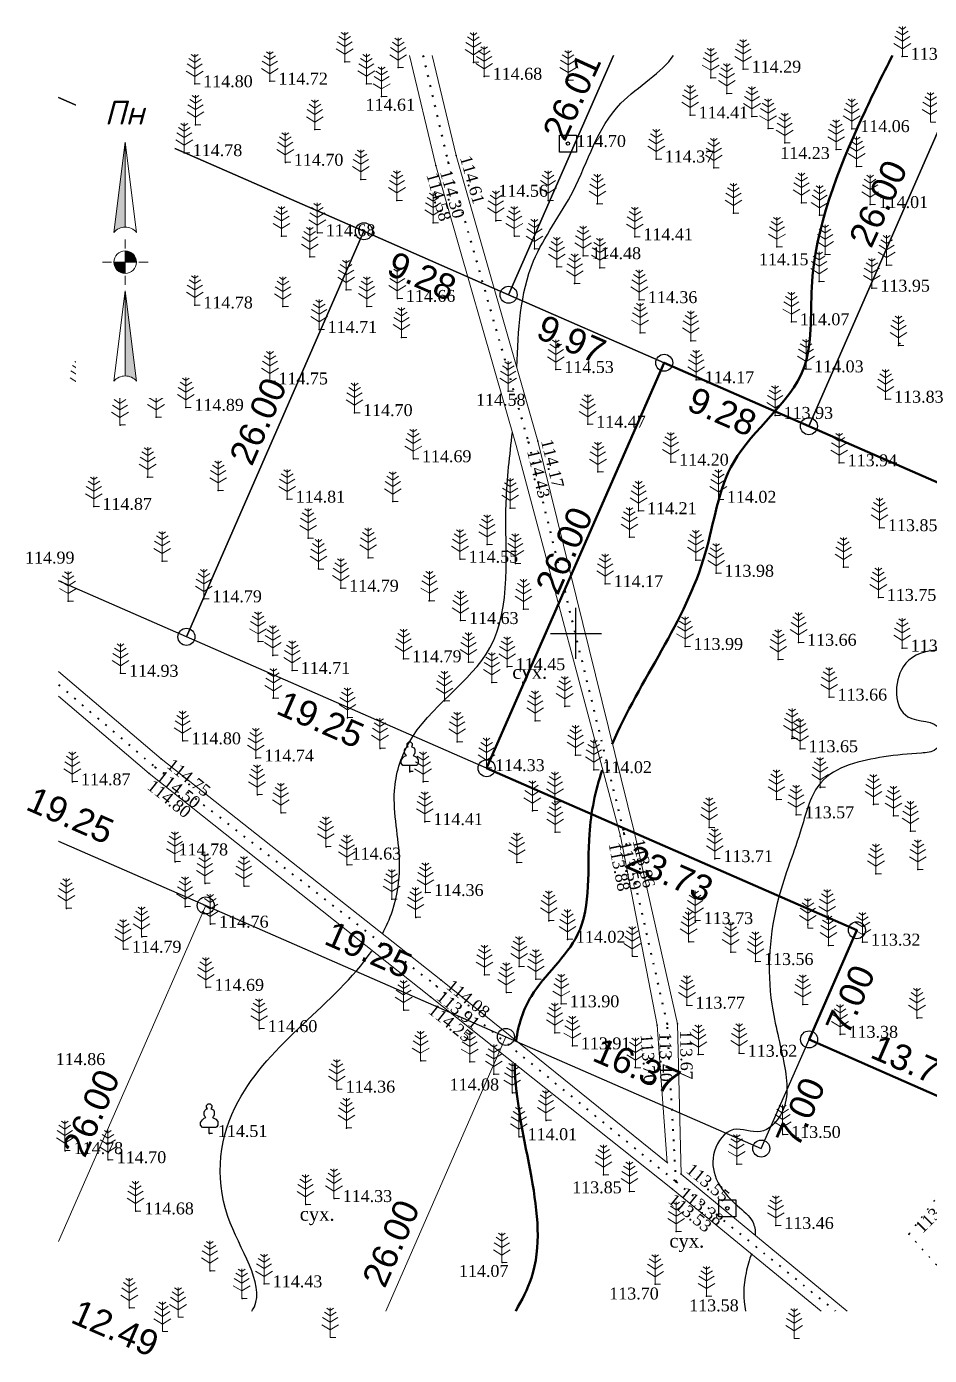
# Model space of a CAD drawing. Header units: millimetres. Extents: x 5405667.7 to 5405754.7, y 5524957.6 to 5525036.1.
# Drawn here: x 5405667.7 to 5405720.8, y 5524957.6 to 5525035.6 of the extents above; entities that cross this region are included whole.
import ezdxf
from ezdxf.enums import TextEntityAlignment as Align

# ---------------------------------------------------------------- set-up
doc = ezdxf.new("R2010")
doc.units = ezdxf.units.MM
doc.set_wipeout_variables(frame=1)
doc.linetypes.add('HIDDEN', pattern=[0.5, 0, -0.5])
for name, color, linetype, lineweight in [('#Лист (текст_ПН)', 250, 'Continuous', 0), ('#Штамп', 250, 'Continuous', 0), ('11900000', 1, 'Continuous', 30), ('Контур', 7, 'HIDDEN', 30), ('рельеф', 7, 'Continuous', 0), ('ТОЧКИ', 7, 'Continuous', 30)]:
    doc.layers.add(name, color=color, linetype=linetype, lineweight=lineweight)
for name, color, linetype in [('SC007', 7, 'Continuous'), ('горизонтали', 42, 'Continuous'), ('Ділянки_Межі', 10, 'Continuous'), ('надписи', 7, 'Continuous'), ('отметки', 7, 'Continuous'), ('промеры', 185, 'Continuous'), ('Растительность', 7, 'Continuous')]:
    doc.layers.add(name, color=color, linetype=linetype)
doc.styles.get("Standard").update_dxf_attribs({"font": 'arial.ttf'})
doc.styles.add('times', font='times.ttf')
doc.styles.add('Мой_Топо', font='isocpeui.ttf')
doc.linetypes.add('канава 0', pattern='A,0.9,0,["|",Standard,S=0.25,R=0,X=0,Y=0],0.1', length=1)

# ---------------------------------------------------------------- blocks, each defined once
blk = doc.blocks.new('SYMBOL902')
at = {"layer": 'SC007'}
blk.add_lwpolyline([(-1.25, -1.25), (-1.25, 1.25), (1.25, 1.25), (1.25, -1.25)], close=True, dxfattribs=at)
blk.add_circle((0, 0), 0.25, dxfattribs=at)
blk = doc.blocks.new('A$C51FE15A3')
at = {"layer": 'Растительность', "color": 94, "lineweight": 0}
for points in [[(-0.201, 1.726), (0, 1.584), (0.201, 1.726)], [(0, 1.75), (0, 0), (0.319, 0)], [(-0.447, 1.172), (0, 0.895), (0.447, 1.172)], [(-0.343, 1.489), (0, 1.267), (0.343, 1.489)], [(-0.493, 0.753), (0, 0.444), (0.493, 0.753)]]:
    blk.add_lwpolyline(points, dxfattribs=at)
blk = doc.blocks.new('A$C2ACB5305')
at = {"layer": 'Растительность'}
blk.add_lwpolyline([(0.2, 0), (0.2, 0), (0, 0), (0, 0.35), (-0.4, 0.35), (-0.5, 0.5), (-0.5, 0.65), (-0.4, 0.8), (-0.3, 0.9), (-0.2, 0.95), (-0.25, 1), (-0.3, 1.1), (-0.3, 1.25), (-0.25, 1.35), (-0.15, 1.45), (-0.1, 1.45), (-0.15, 1.55), (-0.15, 1.65), (-0.05, 1.75), (0.05, 1.75), (0.15, 1.65), (0.15, 1.55), (0.1, 1.45), (0.25, 1.4), (0.3, 1.3), (0.3, 1.1), (0.25, 1), (0.2, 0.95), (0.4, 0.85), (0.5, 0.7), (0.5, 0.5), (0.45, 0.4), (0.4, 0.35), (0, 0.35)], dxfattribs=at)
blk = doc.blocks.new('*U6')
at = {"color": 0}
for points in [[(-0.113, 0), (-0.109, -0.029), (-0.097, -0.056)], [(-0.113, 0), (-0.097, -0.056), (0, 0)], [(-0.097, -0.056), (0, -0.113), (0, 0)], [(-0.097, -0.056), (-0.08, -0.08), (-0.056, -0.097)], [(-0.097, -0.056), (-0.056, -0.097), (0, -0.113)], [(-0.056, -0.097), (-0.029, -0.109), (0, -0.113)]]:
    blk.add_solid(points, dxfattribs=at)
blk = doc.blocks.new('*U7')
at = {"color": 0}
for points in [[(0, 0), (0.097, 0.056), (0, 0.113)], [(0.097, 0.056), (0.029, 0.109), (0, 0.113)], [(0, 0), (0.113, 0), (0.097, 0.056)], [(0.097, 0.056), (0.056, 0.097), (0.029, 0.109)], [(0.097, 0.056), (0.08, 0.08), (0.056, 0.097)], [(0.113, 0), (0.109, 0.029), (0.097, 0.056)]]:
    blk.add_solid(points, dxfattribs=at)
blk = doc.blocks.new('*U8')
at = {"color": 0}
for points in [[(0, -1.136), (0.021, -1.138), (0, -0.288)], [(0.021, -1.138), (0.042, -1.142), (0, -0.288)], [(0.042, -1.142), (0.062, -1.15), (0, -0.288)], [(0.062, -1.15), (0.081, -1.16), (0, -0.288)], [(0.081, -1.16), (0.098, -1.173), (0, -0.288)], [(0.098, -1.173), (0.113, -1.188), (0, -0.288)]]:
    blk.add_solid(points, dxfattribs=at)
blk = doc.blocks.new('*U9')
at = {"color": 0}
for points in [[(-0.113, 0.297), (-0.098, 0.312), (0, 1.197)], [(-0.098, 0.312), (-0.081, 0.325), (0, 1.197)], [(-0.081, 0.325), (-0.062, 0.335), (0, 1.197)], [(-0.062, 0.335), (-0.042, 0.343), (0, 1.197)], [(-0.042, 0.343), (-0.021, 0.347), (0, 1.197)], [(-0.021, 0.347), (0, 0.349), (0, 1.197)]]:
    blk.add_solid(points, dxfattribs=at)
blk = doc.blocks.new('#Північ')
at = {"color": 7}
blk.add_wipeout([(-2.901, 10.635), (2.901, 10.635), (2.901, -7.981), (-2.901, -7.981)], dxfattribs=at).dxf.layer = '#Лист (текст_ПН)'
at = {"layer": '#Лист (текст_ПН)'}
for p, q in [((-0.663, 1.748), (0, 7.043)), ((0, 7.043), (0, 2.052)), ((0, 7.043), (0.663, 1.748)), ((0, 1.337), (0, 0.807)), ((-1.337, 0), (-0.807, 0)), ((-0.662, 0), (0.662, 0)), ((0, 0.662), (0, -0.662)), ((1.337, 0), (0.807, 0)), ((0, -1.337), (0, -0.807)), ((-0.663, -6.99), (0, -1.695)), ((0, -1.695), (0.663, -6.99)), ((0, -1.695), (0, -6.686))]:
    blk.add_line(p, q, dxfattribs=at)
at = {"layer": '#Лист (текст_ПН)', "flags": 128}
for points in [[(0, 7.043), (-0.663, 1.748, -0.218585), (0, 2.052)], [(0, 0), (-0.662, 0, 0.414214), (0, -0.662)]]:
    blk.add_lwpolyline(points, format="xyb", close=True, dxfattribs=at)
at = {"layer": '#Лист (текст_ПН)'}
blk.add_circle((0, 0), 0.662, dxfattribs=at)
for centre in [(0, 1.178), (0, -7.56)]:
    blk.add_arc(centre, 0.874, 40.67981, 139.32019, dxfattribs=at)
at = {"layer": '#Лист (текст_ПН)', "xscale": 5.883850111352785, "yscale": 5.883850111352785, "zscale": 5.883850111352785}
for name in ['*U9', '*U6', '*U7', '*U8']:
    blk.add_blockref(name, (0, 0), dxfattribs=at)
at = {"layer": '#Лист (текст_ПН)', "style": 'Мой_Топо'}
blk.add_text('Пн', height=1.4, dxfattribs=at).set_placement((-1.217, 8.077))

msp = doc.modelspace()

# ---------------------------------------------------------------- linework, layer by layer
at = {"layer": '11900000', "color": 7}
for points in [[(5405700, 5524998.5, 0), (5405700, 5525001.5, 0)], [(5405700, 5524998.5, 0), (5405700, 5525001.5, 0)], [(5405698.5, 5525000, 0), (5405701.5, 5525000, 0)], [(5405698.5, 5525000, 0), (5405701.5, 5525000, 0)]]:
    msp.add_polyline3d(points, dxfattribs=at)
at = {"layer": 'горизонтали', "color": 32}
for points, knots in [([(5405696.535, 5525015.637), (5405696.618, 5525017.792), (5405696.773, 5525021.579), (5405700.355, 5525026.168), (5405701.533, 5525030.998), (5405705.08, 5525032.939), (5405705.728, 5525033.947)], [140.149315, 140.149315, 140.149315, 140.149315, 146.483716, 151.20284, 157.068092, 161.116034, 161.116034, 161.116034, 161.116034]), ([(5405688.64, 5524982.358), (5405688.869, 5524982.786), (5405689.454, 5524984.118), (5405689.864, 5524987.051), (5405689.002, 5524990.349), (5405690.425, 5524995.147), (5405696.652, 5524998.763), (5405695.588, 5525006.302), (5405696.122, 5525010.46), (5405696.271, 5525011.827)], [104.7478, 104.7478, 104.7478, 104.7478, 106.244974, 109.222187, 113.340538, 116.260107, 123.610397, 132.197679, 136.354561, 136.354561, 136.354561, 136.354561]), ([(5405752.361, 5524976.694), (5405750.833, 5524979.247), (5405748.186, 5524983.632), (5405746.046, 5524992.149), (5405740.211, 5524991.536), (5405737.977, 5524997.733), (5405737.005, 5524995.336), (5405735.944, 5524996.384), (5405735.304, 5524995.067), (5405733.029, 5524995.388), (5405729.904, 5524994.778), (5405726.374, 5524996.966), (5405723.352, 5524999.073), (5405718.68, 5524999.323), (5405718.621, 5524994.54), (5405721.678, 5524995.016), (5405721.357, 5524993.025), (5405719.78, 5524992.944), (5405717.592, 5524992.733), (5405714.114, 5524991.936), (5405713.18, 5524988.01), (5405711.479, 5524983.972), (5405711.106, 5524978.996), (5405712.287, 5524974.954), (5405712.587, 5524972.058), (5405710.875, 5524970.376), (5405709.128, 5524971.27), (5405707.891, 5524969.618), (5405708.124, 5524967.754), (5405709.257, 5524966.527), (5405710.447, 5524965.585), (5405710.54, 5524964.933), (5405710.527, 5524964.655)], [207.757733, 207.757733, 207.757733, 207.757733, 216.827452, 224.036129, 229.311265, 233.129618, 233.849762, 234.900713, 235.736785, 237.161121, 241.043394, 245.345788, 248.667853, 252.77429, 255.711116, 257.706329, 258.908156, 259.781488, 261.987078, 265.998436, 268.870269, 273.213787, 279.466371, 283.082816, 286.070843, 287.590433, 289.169692, 290.858787, 292.492978, 294.495396, 295.808265, 296.680937, 296.680937, 296.680937, 296.680937]), ([(5405680.974, 5524960.194), (5405681.028, 5524960.278), (5405681.819, 5524961.719), (5405678.423, 5524966.21), (5405679.751, 5524974.608), (5405685.836, 5524978.206), (5405688.015, 5524981.343)], [79.196055, 79.196055, 79.196055, 79.196055, 79.543627, 85.063561, 91.848837, 103.526432, 103.526432, 103.526432, 103.526432]), ([(5405710.306, 5524963.575), (5405710.196, 5524963.203), (5405709.808, 5524962.027), (5405709.831, 5524960.918), (5405709.959, 5524960.194)], [297.750727, 297.750727, 297.750727, 297.750727, 298.813719, 301.034768, 301.034768, 301.034768, 301.034768])]:
    msp.add_open_spline(points, degree=3, knots=knots, dxfattribs=at)
at = {"layer": 'горизонтали', "color": 32, "lineweight": 50}
for points, knots in [([(5405702.125, 5524993.484), (5405703.747, 5524997.269), (5405707.643, 5525002.208), (5405708.598, 5525010.808), (5405714.124, 5525014.545), (5405713.432, 5525022.399), (5405715.886, 5525028.445), (5405717.974, 5525032.765), (5405718.6, 5525033.947)], [91.7787, 91.7787, 91.7787, 91.7787, 104.226627, 109.852721, 116.696969, 121.509902, 131.971194, 135.976927, 135.976927, 135.976927, 135.976927]), ([(5405696.49, 5524976.076), (5405696.613, 5524977.01), (5405697.314, 5524979.256), (5405701.16, 5524982.391), (5405700.464, 5524987.572), (5405701.144, 5524990.761), (5405701.544, 5524991.963)], [72.931298, 72.931298, 72.931298, 72.931298, 75.851769, 80.363697, 86.303092, 90.136161, 90.136161, 90.136161, 90.136161]), ([(5405696.462, 5524960.194), (5405696.825, 5524960.833), (5405698.074, 5524963.219), (5405697.512, 5524968.123), (5405696.422, 5524972.572), (5405696.409, 5524974.689)], [57.120847, 57.120847, 57.120847, 57.120847, 59.302509, 65.201165, 71.520155, 71.520155, 71.520155, 71.520155])]:
    msp.add_open_spline(points, degree=3, knots=knots, dxfattribs=at)
at = {"layer": 'Ділянки_Межі'}
for points in [[(5405702.2, 5525033.947), (5405696.046, 5525019.889), (5405687.55, 5525023.614), (5405669.616, 5525031.466)], [(5405723.213, 5525033.947), (5405713.679, 5525012.169), (5405705.184, 5525015.894), (5405696.046, 5525019.889)], [(5405696.046, 5525019.889), (5405702.2, 5525033.947)], [(5405746.148, 5525033.947), (5405749.466, 5525032.483), (5405737.885, 5525001.577), (5405713.679, 5525012.169)], [(5405713.679, 5525012.169), (5405723.213, 5525033.947)], [(5405669.616, 5525031.466), (5405687.55, 5525023.614), (5405677.123, 5524999.796), (5405669.617, 5525003.083)]]:
    msp.add_lwpolyline(points, dxfattribs=at)
msp.add_lwpolyline([(5405677.123, 5524999.796), (5405687.55, 5525023.614), (5405696.046, 5525019.889), (5405705.184, 5525015.894), (5405694.756, 5524992.076)], close=True, dxfattribs=at)
at = {"layer": 'Ділянки_Межі', "lineweight": 50}
msp.add_lwpolyline([(5405694.756, 5524992.076), (5405705.184, 5525015.894), (5405713.679, 5525012.169), (5405737.885, 5525001.577), (5405726.278, 5524970.6), (5405713.693, 5524976.153), (5405716.501, 5524982.565)], close=True, dxfattribs=at)
at = {"layer": 'Ділянки_Межі', "lineweight": 25}
msp.add_lwpolyline([(5405669.617, 5524987.799), (5405678.256, 5524984.017), (5405695.889, 5524976.297), (5405710.886, 5524969.741), (5405713.693, 5524976.153), (5405716.501, 5524982.565), (5405694.756, 5524992.076), (5405677.123, 5524999.796), (5405669.617, 5525003.083)], dxfattribs=at)
at = {"layer": 'Ділянки_Межі', "lineweight": 0}
for points in [[(5405669.617, 5524987.799), (5405678.256, 5524984.017), (5405669.617, 5524964.285)], [(5405669.617, 5524964.285), (5405678.256, 5524984.017), (5405695.889, 5524976.297), (5405688.839, 5524960.194)], [(5405688.839, 5524960.194), (5405695.889, 5524976.297), (5405710.886, 5524969.741), (5405713.693, 5524976.153), (5405726.278, 5524970.6), (5405722.379, 5524960.194)]]:
    msp.add_lwpolyline(points, dxfattribs=at)
at = {"layer": 'Контур', "color": 7, "linetype": 'HIDDEN', "elevation": 112.9}
msp.add_lwpolyline([(5405723.583, 5524960.194), (5405719.56, 5524964.716), (5405722.812, 5524968.988), (5405724.879, 5524970.986)], dxfattribs=at)
at = {"layer": 'отметки', "color": 7}
for p in [(5405719.162, 5525033.89, 113.984), (5405686.424, 5525033.57, 114.69), (5405689.562, 5525033.23, 114.668), (5405693.977, 5525033.537, 114.645), (5405709.821, 5525033.139, 114.295), (5405677.609, 5525032.274, 114.801), (5405682.021, 5525032.434, 114.724), (5405687.691, 5525032.279, 114.614), (5405694.611, 5525032.717, 114.68), (5405699.544, 5525032.493, 114.642), (5405707.916, 5525032.629, 114.383), (5405688.588, 5525031.527, 114.609), (5405708.86, 5525031.719, 114.335), (5405677.657, 5525029.865, 114.752), (5405706.705, 5525030.445, 114.407), (5405710.339, 5525030.361, 114.286), (5405684.667, 5525029.592, 114.658), (5405711.28, 5525029.652, 114.19), (5405716.196, 5525029.643, 114.065), (5405676.996, 5525028.23, 114.776), (5405712.26, 5525028.804, 114.232), (5405715.283, 5525028.42, 114.07), (5405682.934, 5525027.666, 114.699), (5405691.779, 5525027.482, 114.584), (5405692.487, 5525027.669, 114.298), (5405692.958, 5525028.067, 114.615), (5405704.715, 5525027.86, 114.366), (5405716.486, 5525027.424, 114.112), (5405687.365, 5525026.662, 114.577), (5405708.095, 5525027.334, 114.248), (5405689.49, 5525025.426, 114.651), (5405698.365, 5525025.421, 114.563), (5405701.256, 5525025.221, 114.528), (5405713.247, 5525025.296, 114.153), (5405717.276, 5525025.181, 114.007), (5405671.305, 5525024.704, 114.85), (5405709.25, 5525024.684, 114.236), (5405714.312, 5525024.557, 114.105), (5405684.812, 5525023.526, 114.684), (5405691.614, 5525024.122, 114.656), (5405695.3, 5525024.236, 114.575), (5405682.706, 5525023.334, 114.743), (5405696.384, 5525023.332, 114.569), (5405703.462, 5525023.293, 114.406), (5405684.373, 5525022.115, 114.673), (5405697.56, 5525022.582, 114.564), (5405700.417, 5525022.179, 114.476), (5405711.805, 5525022.703, 114.148), (5405714.632, 5525022.255, 114.016), (5405698.883, 5525021.522, 114.587), (5405701.397, 5525021.473, 114.388), (5405718.247, 5525021.634, 113.972), (5405699.925, 5525020.546, 114.505), (5405714.283, 5525020.669, 114.013), (5405686.497, 5525020.171, 114.71), (5405689.511, 5525019.671, 114.658), (5405717.38, 5525020.272, 113.949), (5405677.616, 5525019.284, 114.783), (5405682.79, 5525019.191, 114.681), (5405687.724, 5525019.198, 114.729), (5405703.723, 5525019.597, 114.356), (5405671.681, 5525018.285, 114.881), (5405712.652, 5525018.298, 114.067), (5405684.918, 5525017.851, 114.708), (5405689.753, 5525017.38, 114.601), (5405703.765, 5525017.651, 114.299), (5405706.75, 5525017.188, 114.191), (5405718.94, 5525016.91, 113.86), (5405719.018, 5525017.023, 113.805), (5405698.816, 5525015.493, 114.525), (5405713.488, 5525015.531, 114.033), (5405670.783, 5525014.249, 114.978), (5405682.026, 5525014.823, 114.753), (5405696.018, 5525014.222, 114.582), (5405707.063, 5525014.893, 114.167), (5405718.185, 5525013.749, 113.834), (5405675.339, 5525012.69, 114.887), (5405677.09, 5525013.271, 114.886), (5405687, 5525012.962, 114.701), (5405711.695, 5525012.8, 113.928), (5405673.223, 5525012.237, 114.905), (5405700.69, 5525012.283, 114.468), (5405697.201, 5525011.239, 114.434), (5405697.77, 5525011.296, 114.172), (5405690.455, 5525010.253, 114.695), (5405701.292, 5525009.484, 114.286), (5405705.567, 5525010.053, 114.2), (5405715.457, 5525010.015, 113.937), (5405674.847, 5525009.176, 114.899), (5405678.987, 5525008.391, 114.855), (5405671.69, 5525007.453, 114.874), (5405683.038, 5525007.88, 114.808), (5405689.245, 5525007.743, 114.717), (5405696.139, 5525007.349, 114.495), (5405703.681, 5525007.201, 114.211), (5405708.365, 5525007.868, 114.025), (5405684.267, 5525005.586, 114.827), (5405703.144, 5525005.652, 114.181), (5405717.824, 5525006.203, 113.849), (5405694.795, 5525005.212, 114.543), (5405675.702, 5525004.239, 114.878), (5405687.804, 5525004.437, 114.791), (5405693.195, 5525004.351, 114.547), (5405696.447, 5525004.101, 114.398), (5405707.039, 5525004.308, 114.023), (5405684.884, 5525003.783, 114.809), (5405708.233, 5525003.531, 113.875), (5405715.712, 5525003.89, 113.825), (5405686.186, 5525002.65, 114.791), (5405701.715, 5525002.914, 114.175), (5405670.173, 5525001.888, 114.965), (5405678.147, 5525002.024, 114.794), (5405691.387, 5525001.913, 114.709), (5405717.76, 5525002.11, 113.751), (5405696.921, 5525001.425, 114.387), (5405693.223, 5525000.748, 114.633), (5405681.332, 5524999.519, 114.738), (5405713.078, 5524999.473, 113.656), (5405682.204, 5524998.709, 114.688), (5405706.407, 5524999.227, 113.988), (5405719.161, 5524999.133, 113.659), (5405683.337, 5524997.82, 114.714), (5405689.876, 5524998.499, 114.787), (5405693.694, 5524998.301, 114.491), (5405695.964, 5524998.04, 114.447), (5405711.882, 5524998.474, 113.712), (5405673.253, 5524997.654, 114.931), (5405695.068, 5524997.114, 114.358), (5405682.226, 5524996.195, 114.73), (5405714.866, 5524996.253, 113.659), (5405692.275, 5524996.031, 114.529), (5405699.339, 5524995.713, 114.23), (5405686.585, 5524995.045, 114.631), (5405697.606, 5524994.865, 114.245), (5405676.917, 5524993.682, 114.802), (5405688.495, 5524993.246, 114.571), (5405693.034, 5524993.635, 114.438), (5405712.688, 5524993.832, 113.715), (5405713.159, 5524993.22, 113.652), (5405675.636, 5524992.623, 114.745), (5405681.201, 5524992.675, 114.741), (5405699.982, 5524992.848, 114.077), (5405674.941, 5524991.774, 114.796), (5405675.281, 5524992.142, 114.498), (5405690.251, 5524991.868, 114.474), (5405694.754, 5524992.108, 114.329), (5405701.054, 5524991.99, 114.019), (5405670.431, 5524991.278, 114.867), (5405691.023, 5524991.278, 114.447), (5405714.339, 5524990.956, 113.581), (5405681.289, 5524990.52, 114.73), (5405698.769, 5524990.106, 114.115), (5405711.777, 5524990.24, 113.603), (5405717.471, 5524989.956, 113.47), (5405682.687, 5524989.451, 114.714), (5405697.441, 5524989.583, 114.184), (5405712.934, 5524989.338, 113.571), (5405718.652, 5524989.282, 113.426), (5405691.128, 5524988.939, 114.406), (5405707.831, 5524988.599, 113.751), (5405719.649, 5524988.387, 113.367), (5405698.787, 5524988.326, 114.135), (5405702.604, 5524988.09, 113.876), (5405702.814, 5524988.281, 113.591), (5405703.406, 5524988.367, 113.857), (5405685.321, 5524987.467, 114.656), (5405676.463, 5524986.589, 114.78), (5405686.566, 5524986.398, 114.628), (5405696.535, 5524986.533, 114.19), (5405708.162, 5524986.765, 113.71), (5405720.077, 5524986.132, 113.339), (5405678.215, 5524985.314, 114.753), (5405717.619, 5524985.882, 113.384), (5405680.516, 5524985.143, 114.714), (5405691.168, 5524984.773, 114.362), (5405670.084, 5524983.839, 114.868), (5405677.056, 5524983.937, 114.726), (5405689.195, 5524984.379, 114.522), (5405690.592, 5524983.318, 114.385), (5405698.414, 5524983.124, 113.994), (5405707.002, 5524983.124, 113.731), (5405714.762, 5524983.209, 113.461), (5405674.504, 5524982.184, 114.729), (5405678.542, 5524982.916, 114.761), (5405713.624, 5524982.901, 113.403), (5405673.424, 5524981.444, 114.792), (5405699.498, 5524982.026, 114.022), (5405706.625, 5524981.89, 113.718), (5405714.827, 5524981.67, 113.318), (5405716.824, 5524981.86, 113.324), (5405703.313, 5524981.037, 113.862), (5405709.09, 5524981.273, 113.597), (5405710.543, 5524980.72, 113.555), (5405694.631, 5524979.937, 114.089), (5405696.663, 5524980.438, 114.009), (5405678.274, 5524979.205, 114.689), (5405691.8, 5524979.289, 113.908), (5405692.063, 5524979.656, 114.078), (5405697.641, 5524979.685, 113.947), (5405691.464, 5524978.656, 114.249), (5405695.92, 5524978.905, 114.076), (5405699.139, 5524978.237, 113.897), (5405689.892, 5524977.86, 114.31), (5405706.517, 5524978.158, 113.772), (5405713.321, 5524978.204, 113.394), (5405681.406, 5524976.78, 114.597), (5405704.763, 5524976.978, 113.696), (5405705.368, 5524977.041, 113.399), (5405705.962, 5524977.061, 113.672), (5405720.031, 5524977.406, 113.167), (5405698.761, 5524976.531, 113.936), (5405715.51, 5524976.446, 113.382), (5405699.792, 5524975.768, 113.912), (5405707.188, 5524975.262, 113.622), (5405709.587, 5524975.333, 113.616), (5405690.894, 5524974.883, 114.258), (5405693.765, 5524974.829, 114.139), (5405703.488, 5524974.492, 113.777), (5405695.183, 5524974.107, 114.079), (5405685.974, 5524973.23, 114.358), (5405696.269, 5524973.005, 114.03), (5405698.248, 5524971.395, 113.954), (5405678.47, 5524970.621, 114.51), (5405686.529, 5524970.946, 114.356), (5405696.661, 5524970.432, 114.006), (5405712.141, 5524970.563, 113.498), (5405669.999, 5524969.614, 114.782), (5405672.53, 5524969.081, 114.704), (5405701.624, 5524968.194, 113.849), (5405706.18, 5524968.243, 113.553), (5405709.443, 5524968.822, 113.44), (5405705.667, 5524967.355, 113.526), (5405705.889, 5524967.774, 113.38), (5405685.801, 5524966.799, 114.326), (5405703.14, 5524967.224, 113.752), (5405674.151, 5524966.072, 114.681), (5405684.134, 5524966.46, 114.269), (5405711.734, 5524965.218, 113.459), (5405705.894, 5524964.871, 113.634), (5405719.56, 5524964.716, 113.099), (5405695.662, 5524963.047, 114.072), (5405678.514, 5524962.563, 114.587), (5405681.697, 5524961.788, 114.428), (5405704.651, 5524961.776, 113.702), (5405707.669, 5524961.07, 113.585), (5405673.779, 5524960.379, 114.567), (5405680.39, 5524960.928, 114.532)]:
    msp.add_point(p, dxfattribs=at)
at = {"layer": 'рельеф', "color": 7, "linetype": 'канава 0'}
for points, elevation in [([(5405690.217, 5525033.947), (5405691.78, 5525027.48), (5405696.498, 5525011.035), (5405702.61, 5524988.09), (5405704.763, 5524976.978), (5405705.367, 5524968.897)], 114.59), ([(5405706.18, 5524968.243), (5405705.96, 5524977.06), (5405703.41, 5524988.36), (5405697.77, 5525011.296), (5405692.958, 5525028.067), (5405691.559, 5525033.947)], 113.553), ([(5405705.399, 5524968.872), (5405692.063, 5524979.656), (5405675.636, 5524992.623), (5405669.617, 5524997.767)], 113.66), ([(5405669.617, 5524996.304), (5405674.941, 5524991.774), (5405691.464, 5524978.656), (5405705.667, 5524967.355), (5405714.393, 5524960.194)], 113.39), ([(5405715.936, 5524960.194), (5405706.18, 5524968.24), (5405706.141, 5524968.271)], 113.66)]:
    msp.add_lwpolyline(points, dxfattribs=dict(at, elevation=elevation))
at = {"layer": 'рельеф', "color": 7, "linetype": 'HIDDEN', "lineweight": 40}
for points, elevation in [([(5405691.015, 5525033.947), (5405692.49, 5525027.67), (5405697.2, 5525011.24), (5405702.82, 5524988.27)], 114.42), ([(5405669.617, 5524996.983), (5405675.27, 5524992.15), (5405691.8, 5524979.29), (5405705.88, 5524967.78), (5405715.232, 5524960.194)], 113.4), ([(5405705.88, 5524967.78), (5405705.37, 5524977.03), (5405702.82, 5524988.27)], 113.38)]:
    msp.add_lwpolyline(points, dxfattribs=dict(at, elevation=elevation))
at = {"layer": 'ТОЧКИ'}
for centre in [(5405687.55, 5525023.614, 107.24), (5405696.046, 5525019.889, 107.24), (5405705.184, 5525015.894, 107.24), (5405713.679, 5525012.169, 107.24), (5405677.123, 5524999.796), (5405694.756, 5524992.076), (5405678.256, 5524984.017), (5405716.501, 5524982.565), (5405695.889, 5524976.297), (5405713.693, 5524976.153), (5405710.886, 5524969.741)]:
    msp.add_circle(centre, 0.5, dxfattribs=at)

# ---------------------------------------------------------------- block references
at = {"layer": 'отметки', "color": 7, "xscale": 0.400000000372529, "yscale": 0.400000000372529, "zscale": 0.400000000372529}
for p in [(5405699.527, 5525028.766, 114.703), (5405708.89, 5524966.23, 113.54)]:
    msp.add_blockref('SYMBOL902', p, dxfattribs=at)
at = {"layer": 'Растительность', "color": 7}
for name, p in [('A$C51FE15A3', (5405686.42, 5525033.57, 114.69)), ('A$C51FE15A3', (5405693.98, 5525033.54, 114.64)), ('A$C51FE15A3', (5405719.17, 5525033.89, 113.98)), ('A$C51FE15A3', (5405689.56, 5525033.23, 114.67)), ('A$C51FE15A3', (5405694.61, 5525032.72, 114.68)), ('A$C51FE15A3', (5405709.821, 5525033.139, 114.295)), ('A$C51FE15A3', (5405677.61, 5525032.27, 114.8)), ('A$C51FE15A3', (5405682.02, 5525032.43, 114.72)), ('A$C51FE15A3', (5405687.69, 5525032.28, 114.61)), ('A$C51FE15A3', (5405699.54, 5525032.49, 114.64)), ('A$C51FE15A3', (5405707.916, 5525032.629, 114.383)), ('A$C51FE15A3', (5405688.59, 5525031.53, 114.61)), ('A$C51FE15A3', (5405708.86, 5525031.719, 114.335)), ('A$C51FE15A3', (5405706.705, 5525030.445, 114.407)), ('A$C51FE15A3', (5405710.339, 5525030.361, 114.286)), ('A$C51FE15A3', (5405677.66, 5525029.87, 114.75)), ('A$C51FE15A3', (5405684.67, 5525029.59, 114.66)), ('A$C51FE15A3', (5405711.28, 5525029.652, 114.19)), ('A$C51FE15A3', (5405716.196, 5525029.643, 114.065)), ('A$C51FE15A3', (5405720.826, 5525030.025, 113.91)), ('A$C51FE15A3', (5405712.26, 5525028.804, 114.232)), ('A$C51FE15A3', (5405677, 5525028.23, 114.78)), ('A$C51FE15A3', (5405715.283, 5525028.42, 114.07)), ('A$C51FE15A3', (5405682.93, 5525027.67, 114.7)), ('A$C51FE15A3', (5405704.72, 5525027.86, 114.37)), ('A$C51FE15A3', (5405708.095, 5525027.334, 114.248)), ('A$C51FE15A3', (5405716.486, 5525027.424, 114.112)), ('A$C51FE15A3', (5405687.37, 5525026.66, 114.58)), ('A$C51FE15A3', (5405689.49, 5525025.43, 114.65)), ('A$C51FE15A3', (5405698.36, 5525025.42, 114.56)), ('A$C51FE15A3', (5405701.26, 5525025.22, 114.53)), ('A$C51FE15A3', (5405713.247, 5525025.296, 114.153)), ('A$C51FE15A3', (5405717.276, 5525025.181, 114.007)), ('A$C51FE15A3', (5405671.3, 5525024.7, 114.85)), ('A$C51FE15A3', (5405691.61, 5525024.12, 114.66)), ('A$C51FE15A3', (5405695.3, 5525024.24, 114.57)), ('A$C51FE15A3', (5405709.25, 5525024.684, 114.236)), ('A$C51FE15A3', (5405714.312, 5525024.557, 114.105)), ('A$C51FE15A3', (5405682.71, 5525023.33, 114.74)), ('A$C51FE15A3', (5405684.81, 5525023.53, 114.68)), ('A$C51FE15A3', (5405696.38, 5525023.33, 114.57)), ('A$C51FE15A3', (5405697.56, 5525022.58, 114.56)), ('A$C51FE15A3', (5405703.46, 5525023.29, 114.41)), ('A$C51FE15A3', (5405711.805, 5525022.703, 114.148)), ('A$C51FE15A3', (5405684.37, 5525022.11, 114.67)), ('A$C51FE15A3', (5405700.42, 5525022.18, 114.48)), ('A$C51FE15A3', (5405714.632, 5525022.255, 114.016)), ('A$C51FE15A3', (5405698.88, 5525021.52, 114.59)), ('A$C51FE15A3', (5405701.4, 5525021.47, 114.39)), ('A$C51FE15A3', (5405718.247, 5525021.634, 113.972)), ('A$C51FE15A3', (5405699.93, 5525020.54, 114.5)), ('A$C51FE15A3', (5405714.283, 5525020.669, 114.013)), ('A$C51FE15A3', (5405717.38, 5525020.272, 113.949)), ('A$C51FE15A3', (5405686.5, 5525020.17, 114.71)), ('A$C51FE15A3', (5405689.51, 5525019.67, 114.66)), ('A$C51FE15A3', (5405703.723, 5525019.597, 114.356)), ('A$C51FE15A3', (5405677.62, 5525019.28, 114.78)), ('A$C51FE15A3', (5405682.79, 5525019.19, 114.68)), ('A$C51FE15A3', (5405687.72, 5525019.2, 114.73)), ('A$C51FE15A3', (5405671.68, 5525018.29, 114.88)), ('A$C51FE15A3', (5405712.652, 5525018.298, 114.067)), ('A$C51FE15A3', (5405684.92, 5525017.85, 114.71)), ('A$C51FE15A3', (5405689.75, 5525017.38, 114.6)), ('A$C51FE15A3', (5405703.765, 5525017.651, 114.299)), ('A$C51FE15A3', (5405706.75, 5525017.188, 114.191)), ('A$C51FE15A3', (5405718.94, 5525016.91, 113.86)), ('A$C51FE15A3', (5405713.513, 5525015.522, 114)), ('A$C51FE15A3', (5405682.03, 5525014.82, 114.75)), ('A$C51FE15A3', (5405698.816, 5525015.493, 114.525)), ('A$C51FE15A3', (5405707.063, 5525014.893, 114.167)), ('A$C51FE15A3', (5405670.78, 5525014.25, 114.98)), ('A$C51FE15A3', (5405696.02, 5525014.23, 114.58)), ('A$C51FE15A3', (5405677.09, 5525013.27, 114.89)), ('A$C51FE15A3', (5405718.185, 5525013.749, 113.834)), ('A$C51FE15A3', (5405675.34, 5525012.69, 114.89)), ('A$C51FE15A3', (5405687, 5525012.96, 114.7)), ('A$C51FE15A3', (5405711.695, 5525012.8, 113.928)), ('A$C51FE15A3', (5405673.22, 5525012.24, 114.9)), ('A$C51FE15A3', (5405700.69, 5525012.283, 114.468)), ('A$C51FE15A3', (5405690.45, 5525010.25, 114.69)), ('A$C51FE15A3', (5405705.567, 5525010.053, 114.2)), ('A$C51FE15A3', (5405701.292, 5525009.484, 114.286)), ('A$C51FE15A3', (5405715.457, 5525010.015, 113.937)), ('A$C51FE15A3', (5405674.85, 5525009.18, 114.9)), ('A$C51FE15A3', (5405678.99, 5525008.39, 114.85)), ('A$C51FE15A3', (5405683.04, 5525007.88, 114.81)), ('A$C51FE15A3', (5405689.24, 5525007.74, 114.72)), ('A$C51FE15A3', (5405708.365, 5525007.868, 114.025)), ('A$C51FE15A3', (5405671.69, 5525007.45, 114.87)), ('A$C51FE15A3', (5405696.14, 5525007.36, 114.49)), ('A$C51FE15A3', (5405703.681, 5525007.201, 114.211)), ('A$C51FE15A3', (5405717.824, 5525006.203, 113.849)), ('A$C51FE15A3', (5405684.27, 5525005.59, 114.83)), ('A$C51FE15A3', (5405703.144, 5525005.652, 114.181)), ('A$C51FE15A3', (5405694.79, 5525005.22, 114.54)), ('A$C51FE15A3', (5405675.7, 5525004.24, 114.88)), ('A$C51FE15A3', (5405687.8, 5525004.44, 114.79)), ('A$C51FE15A3', (5405693.19, 5525004.36, 114.55)), ('A$C51FE15A3', (5405696.44, 5525004.11, 114.4)), ('A$C51FE15A3', (5405707.039, 5525004.308, 114.023)), ('A$C51FE15A3', (5405715.712, 5525003.89, 113.825)), ('A$C51FE15A3', (5405684.88, 5525003.78, 114.81)), ('A$C51FE15A3', (5405708.233, 5525003.531, 113.875)), ('A$C51FE15A3', (5405686.19, 5525002.65, 114.79)), ('A$C51FE15A3', (5405701.715, 5525002.914, 114.175)), ('A$C51FE15A3', (5405670.17, 5525001.89, 114.97)), ('A$C51FE15A3', (5405678.15, 5525002.02, 114.79)), ('A$C51FE15A3', (5405691.39, 5525001.91, 114.71)), ('A$C51FE15A3', (5405717.76, 5525002.11, 113.751)), ('A$C51FE15A3', (5405693.22, 5525000.75, 114.63)), ('A$C51FE15A3', (5405696.92, 5525001.43, 114.39)), ('A$C51FE15A3', (5405681.33, 5524999.52, 114.74)), ('A$C51FE15A3', (5405706.407, 5524999.227, 113.988)), ('A$C51FE15A3', (5405713.078, 5524999.473, 113.656)), ('A$C51FE15A3', (5405719.161, 5524999.133, 113.659)), ('A$C51FE15A3', (5405682.2, 5524998.71, 114.69)), ('A$C51FE15A3', (5405689.88, 5524998.5, 114.79)), ('A$C51FE15A3', (5405711.88, 5524998.47, 113.71)), ('A$C51FE15A3', (5405673.25, 5524997.65, 114.93)), ('A$C51FE15A3', (5405683.34, 5524997.82, 114.71)), ('A$C51FE15A3', (5405693.69, 5524998.3, 114.49)), ('A$C51FE15A3', (5405695.96, 5524998.05, 114.45)), ('A$C51FE15A3', (5405695.06, 5524997.12, 114.36)), ('A$C51FE15A3', (5405682.23, 5524996.19, 114.73)), ('A$C51FE15A3', (5405692.28, 5524996.03, 114.53)), ('A$C51FE15A3', (5405714.87, 5524996.25, 113.66)), ('A$C51FE15A3', (5405699.34, 5524995.72, 114.23)), ('A$C51FE15A3', (5405686.58, 5524995.06, 114.63)), ('A$C51FE15A3', (5405697.6, 5524994.87, 114.25)), ('A$C51FE15A3', (5405676.9, 5524993.69, 114.8)), ('A$C51FE15A3', (5405712.69, 5524993.83, 113.71)), ('A$C51FE15A3', (5405688.49, 5524993.26, 114.57)), ('A$C51FE15A3', (5405693.03, 5524993.63, 114.44)), ('A$C51FE15A3', (5405713.16, 5524993.22, 113.65)), ('A$C51FE15A3', (5405681.2, 5524992.68, 114.74)), ('A$C51FE15A3', (5405694.75, 5524992.11, 114.33)), ('A$C51FE15A3', (5405699.98, 5524992.85, 114.08)), ('A$C2ACB5305', (5405690.24, 5524991.88, 114.47)), ('A$C51FE15A3', (5405701.05, 5524991.99, 114.02)), ('A$C51FE15A3', (5405670.42, 5524991.29, 114.87)), ('A$C51FE15A3', (5405691.02, 5524991.29, 114.45)), ('A$C51FE15A3', (5405714.34, 5524990.96, 113.58)), ('A$C51FE15A3', (5405681.27, 5524990.53, 114.73)), ('A$C51FE15A3', (5405698.77, 5524990.11, 114.12)), ('A$C51FE15A3', (5405711.78, 5524990.24, 113.6)), ('A$C51FE15A3', (5405717.47, 5524989.96, 113.47)), ('A$C51FE15A3', (5405682.67, 5524989.46, 114.71)), ('A$C51FE15A3', (5405697.44, 5524989.59, 114.18)), ('A$C51FE15A3', (5405712.93, 5524989.34, 113.57)), ('A$C51FE15A3', (5405718.65, 5524989.28, 113.43)), ('A$C51FE15A3', (5405691.12, 5524988.95, 114.41)), ('A$C51FE15A3', (5405698.78, 5524988.33, 114.14)), ('A$C51FE15A3', (5405707.83, 5524988.6, 113.75)), ('A$C51FE15A3', (5405719.65, 5524988.39, 113.37)), ('A$C51FE15A3', (5405685.31, 5524987.48, 114.66)), ('A$C51FE15A3', (5405708.16, 5524986.77, 113.71)), ('A$C51FE15A3', (5405676.45, 5524986.6, 114.78)), ('A$C51FE15A3', (5405686.55, 5524986.41, 114.63)), ('A$C51FE15A3', (5405696.53, 5524986.54, 114.19)), ('A$C51FE15A3', (5405717.62, 5524985.88, 113.38)), ('A$C51FE15A3', (5405720.08, 5524986.13, 113.34)), ('A$C51FE15A3', (5405678.2, 5524985.32, 114.75)), ('A$C51FE15A3', (5405680.5, 5524985.15, 114.71)), ('A$C51FE15A3', (5405689.18, 5524984.39, 114.52)), ('A$C51FE15A3', (5405691.16, 5524984.78, 114.36)), ('A$C51FE15A3', (5405670.07, 5524983.85, 114.87)), ('A$C51FE15A3', (5405677.04, 5524983.95, 114.73)), ('A$C51FE15A3', (5405678.52, 5524982.93, 114.76)), ('A$C51FE15A3', (5405690.58, 5524983.33, 114.39)), ('A$C51FE15A3', (5405698.41, 5524983.13, 113.99)), ('A$C51FE15A3', (5405707, 5524983.13, 113.73)), ('A$C51FE15A3', (5405714.76, 5524983.21, 113.46)), ('A$C51FE15A3', (5405674.49, 5524982.19, 114.73)), ('A$C51FE15A3', (5405699.5, 5524982.03, 114.02)), ('A$C51FE15A3', (5405713.62, 5524982.68, 113.36)), ('A$C51FE15A3', (5405673.41, 5524981.45, 114.79)), ('A$C51FE15A3', (5405706.62, 5524981.89, 113.72)), ('A$C51FE15A3', (5405709.09, 5524981.27, 113.6)), ('A$C51FE15A3', (5405714.83, 5524981.67, 113.32)), ('A$C51FE15A3', (5405716.82, 5524981.86, 113.32)), ('A$C51FE15A3', (5405696.66, 5524980.44, 114.01)), ('A$C51FE15A3', (5405703.31, 5524981.03, 113.86)), ('A$C51FE15A3', (5405710.54, 5524980.72, 113.56)), ('A$C51FE15A3', (5405694.63, 5524979.94, 114.09)), ('A$C51FE15A3', (5405697.64, 5524979.69, 113.95)), ('A$C51FE15A3', (5405678.26, 5524979.21, 114.69)), ('A$C51FE15A3', (5405695.91, 5524978.91, 114.08)), ('A$C51FE15A3', (5405699.14, 5524978.24, 113.9)), ('A$C51FE15A3', (5405706.52, 5524978.15, 113.77)), ('A$C51FE15A3', (5405713.32, 5524978.2, 113.39)), ('A$C51FE15A3', (5405689.88, 5524977.87, 114.31)), ('A$C51FE15A3', (5405720.03, 5524977.41, 113.17)), ('A$C51FE15A3', (5405681.39, 5524976.79, 114.6)), ('A$C51FE15A3', (5405698.76, 5524976.54, 113.94)), ('A$C51FE15A3', (5405699.79, 5524975.77, 113.91)), ('A$C51FE15A3', (5405715.51, 5524976.45, 113.38)), ('A$C51FE15A3', (5405707.19, 5524975.26, 113.62)), ('A$C51FE15A3', (5405709.59, 5524975.33, 113.62)), ('A$C51FE15A3', (5405690.88, 5524974.89, 114.26)), ('A$C51FE15A3', (5405693.76, 5524974.83, 114.14)), ('A$C51FE15A3', (5405703.49, 5524974.49, 113.78)), ('A$C51FE15A3', (5405695.18, 5524974.11, 114.08)), ('A$C51FE15A3', (5405685.96, 5524973.23, 114.36)), ('A$C51FE15A3', (5405696.26, 5524973.01, 114.03)), ('A$C51FE15A3', (5405698.24, 5524971.4, 113.95)), ('A$C2ACB5305', (5405678.46, 5524970.62, 114.51)), ('A$C51FE15A3', (5405686.52, 5524970.95, 114.36)), ('A$C51FE15A3', (5405696.65, 5524970.43, 114.01)), ('A$C51FE15A3', (5405712.14, 5524970.56, 113.5)), ('A$C51FE15A3', (5405669.98, 5524969.62, 114.78)), ('A$C51FE15A3', (5405672.51, 5524969.08, 114.7)), ('A$C51FE15A3', (5405709.44, 5524968.82, 113.44)), ('A$C51FE15A3', (5405701.62, 5524968.2, 113.85)), ('A$C51FE15A3', (5405703.14, 5524967.22, 113.75)), ('A$C51FE15A3', (5405684.12, 5524966.46, 114.27)), ('A$C51FE15A3', (5405685.79, 5524966.8, 114.33)), ('A$C51FE15A3', (5405674.13, 5524966.07, 114.68)), ('A$C51FE15A3', (5405705.89, 5524964.87, 113.63)), ('A$C51FE15A3', (5405711.74, 5524965.22, 113.46)), ('A$C51FE15A3', (5405678.5, 5524962.56, 114.59)), ('A$C51FE15A3', (5405695.65, 5524963.04, 114.07)), ('A$C51FE15A3', (5405681.68, 5524961.79, 114.43)), ('A$C51FE15A3', (5405704.65, 5524961.77, 113.7)), ('A$C51FE15A3', (5405680.37, 5524960.93, 114.53)), ('A$C51FE15A3', (5405707.67, 5524961.07, 113.58)), ('A$C51FE15A3', (5405673.77, 5524960.38, 114.57)), ('A$C51FE15A3', (5405676.63, 5524959.83, 114.57)), ('A$C51FE15A3', (5405675.71, 5524958.99, 114.58)), ('A$C51FE15A3', (5405685.57, 5524958.64, 114.25)), ('A$C51FE15A3', (5405712.82, 5524958.59, 113.4))]:
    msp.add_blockref(name, p, dxfattribs=at)

# ---------------------------------------------------------------- texts
at = {"layer": 'надписи', "color": 7, "style": 'times'}
for p in [(5405696.262, 5524998.13, 111.861), (5405683.779, 5524966.301, 111.861), (5405705.488, 5524964.723, 111.861)]:
    msp.add_text('сух.', height=0.8, dxfattribs=at).set_placement(p, align=Align.TOP_LEFT)
at = {"layer": 'отметки', "color": 7, "style": 'times'}
for s, p in [('113.98', (5405719.662, 5525034.39, 113.984)), ('114.72', (5405682.521, 5525032.934, 114.724)), ('114.68', (5405695.111, 5525033.217, 114.68)), ('114.29', (5405710.321, 5525033.639, 114.295)), ('114.80', (5405678.109, 5525032.774, 114.801)), ('114.61', (5405687.641, 5525031.401, 114.609)), ('114.41', (5405707.205, 5525030.945, 114.407)), ('114.06', (5405716.696, 5525030.143, 114.065)), ('114.70', (5405700.028, 5525029.267, 114.703)), ('114.78', (5405677.496, 5525028.73, 114.776)), ('114.37', (5405705.215, 5525028.36, 114.366)), ('114.23', (5405711.999, 5525028.565, 114.232)), ('114.70', (5405683.434, 5525028.166, 114.699)), ('114.56', (5405695.447, 5525026.345, 114.563)), ('114.85', (5405671.805, 5525025.204, 114.85)), ('114.01', (5405717.776, 5525025.681, 114.007)), ('114.68', (5405685.312, 5525024.026, 114.684)), ('114.41', (5405703.962, 5525023.793, 114.406)), ('114.48', (5405700.917, 5525022.679, 114.476)), ('114.15', (5405710.749, 5525022.323, 114.148)), ('113.95', (5405717.88, 5525020.772, 113.949)), ('114.78', (5405678.116, 5525019.784, 114.783)), ('114.66', (5405690.011, 5525020.171, 114.658)), ('114.36', (5405704.223, 5525020.097, 114.356)), ('114.88', (5405672.181, 5525018.785, 114.881)), ('114.71', (5405685.418, 5525018.351, 114.708)), ('114.07', (5405713.152, 5525018.798, 114.067)), ('114.53', (5405699.316, 5525015.993, 114.525)), ('114.03', (5405713.988, 5525016.031, 114.033)), ('114.75', (5405682.526, 5525015.323, 114.753)), ('114.17', (5405707.563, 5525015.393, 114.167)), ('113.83', (5405718.685, 5525014.249, 113.834)), ('114.89', (5405677.59, 5525013.771, 114.886)), ('114.70', (5405687.5, 5525013.462, 114.701)), ('114.58', (5405694.131, 5525014.069, 114.582)), ('114.47', (5405701.19, 5525012.783, 114.468)), ('113.93', (5405712.195, 5525013.3, 113.928)), ('114.69', (5405690.955, 5525010.753, 114.695)), ('114.20', (5405706.067, 5525010.553, 114.2)), ('113.94', (5405715.957, 5525010.515, 113.937)), ('114.87', (5405672.19, 5525007.953, 114.874)), ('114.81', (5405683.538, 5525008.38, 114.808)), ('114.02', (5405708.865, 5525008.368, 114.025)), ('114.21', (5405704.181, 5525007.701, 114.211)), ('113.85', (5405718.324, 5525006.703, 113.849)), ('114.99', (5405667.643, 5525004.801, 114.994)), ('114.55', (5405693.695, 5525004.851, 114.547)), ('113.98', (5405708.723, 5525004.027, 113.982)), ('114.17', (5405702.215, 5525003.414, 114.175)), ('114.79', (5405678.647, 5525002.524, 114.794)), ('114.79', (5405686.686, 5525003.15, 114.791)), ('113.75', (5405718.26, 5525002.61, 113.751)), ('114.63', (5405693.723, 5525001.248, 114.633)), ('113.99', (5405706.907, 5524999.727, 113.988)), ('113.66', (5405713.578, 5524999.973, 113.656)), ('113.66', (5405719.661, 5524999.633, 113.659)), ('114.79', (5405690.376, 5524998.999, 114.787)), ('114.45', (5405696.464, 5524998.54, 114.447)), ('114.93', (5405673.753, 5524998.154, 114.931)), ('114.71', (5405683.837, 5524998.32, 114.714)), ('113.66', (5405715.366, 5524996.753, 113.659)), ('114.80', (5405677.417, 5524994.182, 114.802)), ('114.74', (5405681.701, 5524993.175, 114.741)), ('113.65', (5405713.659, 5524993.72, 113.652)), ('114.33', (5405695.254, 5524992.608, 114.329)), ('114.02', (5405701.554, 5524992.49, 114.019)), ('114.87', (5405670.931, 5524991.778, 114.867)), ('114.41', (5405691.628, 5524989.439, 114.406)), ('113.57', (5405713.434, 5524989.838, 113.571)), ('114.78', (5405676.66, 5524987.658, 114.78)), ('114.63', (5405686.824, 5524987.417, 114.628)), ('113.71', (5405708.662, 5524987.265, 113.71)), ('114.36', (5405691.668, 5524985.273, 114.362)), ('114.76', (5405679.042, 5524983.416, 114.761)), ('113.73', (5405707.502, 5524983.624, 113.731)), ('114.02', (5405699.998, 5524982.526, 114.022)), ('113.32', (5405717.324, 5524982.36, 113.324)), ('114.79', (5405673.924, 5524981.944, 114.792)), ('113.56', (5405711.043, 5524981.22, 113.555)), ('114.69', (5405678.774, 5524979.705, 114.689)), ('113.90', (5405699.639, 5524978.737, 113.897)), ('113.77', (5405707.017, 5524978.658, 113.772)), ('114.60', (5405681.906, 5524977.28, 114.597)), ('113.38', (5405716.01, 5524976.946, 113.382)), ('113.91', (5405700.292, 5524976.268, 113.912)), ('114.86', (5405669.447, 5524975.344, 114.855)), ('113.62', (5405710.087, 5524975.833, 113.616)), ('114.36', (5405686.474, 5524973.73, 114.358)), ('114.08', (5405692.578, 5524973.852, 114.079)), ('114.51', (5405678.97, 5524971.121, 114.51)), ('114.01', (5405697.161, 5524970.932, 114.006)), ('113.50', (5405712.641, 5524971.063, 113.498)), ('114.78', (5405670.499, 5524970.114, 114.782)), ('114.70', (5405673.03, 5524969.581, 114.704)), ('113.85', (5405699.781, 5524967.811, 113.849)), ('114.68', (5405674.651, 5524966.572, 114.681)), ('114.33', (5405686.301, 5524967.299, 114.326)), ('113.46', (5405712.234, 5524965.718, 113.459)), ('114.07', (5405693.128, 5524962.9, 114.072)), ('114.43', (5405682.197, 5524962.288, 114.428)), ('113.70', (5405701.956, 5524961.576, 113.702)), ('113.58', (5405706.652, 5524960.878, 113.585))]:
    msp.add_text(s, height=0.7, dxfattribs=at).set_placement(p, align=Align.TOP_LEFT)
for s, rotation, p in [('114.61', 286.00945, (5405693.853, 5525028.138, 114.615)), ('114.58', 286.00719, (5405691.879, 5525027.136, 114.59)), ('114.30', 285.99605, (5405692.68, 5525027.3, 114.298)), ('114.17', 283.81503, (5405698.624, 5525011.473, 114.172)), ('114.43', 283.7483, (5405697.804, 5525010.872, 114.434)), ('114.75', 321.71346, (5405676.338, 5524992.706, 114.745)), ('114.50', 322.11782, (5405675.734, 5524992.014, 114.498)), ('114.80', 321.55311, (5405675.194, 5524991.461, 114.796)), ('113.88', 281.39051, (5405702.596, 5524987.788, 113.876)), ('113.59', 282.96485, (5405703.201, 5524987.858, 113.38)), ('113.86', 283.01843, (5405704.006, 5524987.992, 113.857)), ('114.08', 321.03856, (5405692.766, 5524979.73, 114.078)), ('113.91', 320.73498, (5405692.191, 5524979.084, 113.908)), ('114.25', 321.49154, (5405691.695, 5524978.301, 114.249)), ('113.70', 274.27705, (5405704.496, 5524976.488, 114.59)), ('113.40', 271.15166, (5405705.597, 5524976.573, 113.399)), ('113.67', 271.09856, (5405706.81, 5524976.699, 113.672)), ('113.55', 320.48771, (5405706.853, 5524968.932, 113.553)), ('113.38', 320.95222, (5405706.484, 5524967.545, 113.38)), ('113.53', 320.62831, (5405705.803, 5524967.152, 113.526)), ('113.10', 44.97337, (5405719.854, 5524965.21, 113.099))]:
    msp.add_text(s, height=0.7, rotation=rotation, dxfattribs=at).set_placement(p, align=Align.TOP_LEFT)
at = {"layer": 'промеры', "char_height": 1.5, "attachment_point": 1}
for s, insert, rotation in [('26.01', (5405697.983, 5525029.45), 65.48217), ('24.52', (5405671.605, 5525030.167), 336.4763), ('26.00', (5405715.976, 5525023.18), 65.48217), ('9.28', (5405689.39, 5525022.49), 336.4763), ('9.97', (5405698.171, 5525018.768), 336.4763), ('26.00', (5405679.59, 5525010.363), 66.37949), ('9.28', (5405707.022, 5525014.53), 336.4763), ('26.00', (5405697.567, 5525002.772, 107.24), 66.37949), ('19.25', (5405682.912, 5524996.687), 336.35584), ('19.25', (5405668.215, 5524991.053), 336.35584), ('23.73', (5405703.409, 5524987.642), 336.4763), ('19.25', (5405685.731, 5524983.162), 336.35584), ('7.00', (5405714.608, 5524976.936), 66.35584), ('16.37', (5405701.481, 5524976.311), 336.4763), ('13.76', (5405717.802, 5524976.493), 336.4763), ('26.00', (5405669.782, 5524969.736), 66.37949), ('7.00', (5405711.683, 5524970.332), 66.35584), ('26.00', (5405687.395, 5524962.077), 66.37949), ('12.49', (5405670.846, 5524960.929), 336.4763)]:
    msp.add_mtext(s, dxfattribs=dict(at, insert=insert, rotation=rotation))

# ---------------------------------------------------------------- next in the draw order: block references
at = {"layer": '#Штамп'}
msp.add_blockref('#Північ', (5405673.53, 5525021.805, 586.873), dxfattribs=at)

doc.saveas('drawing.dxf')
